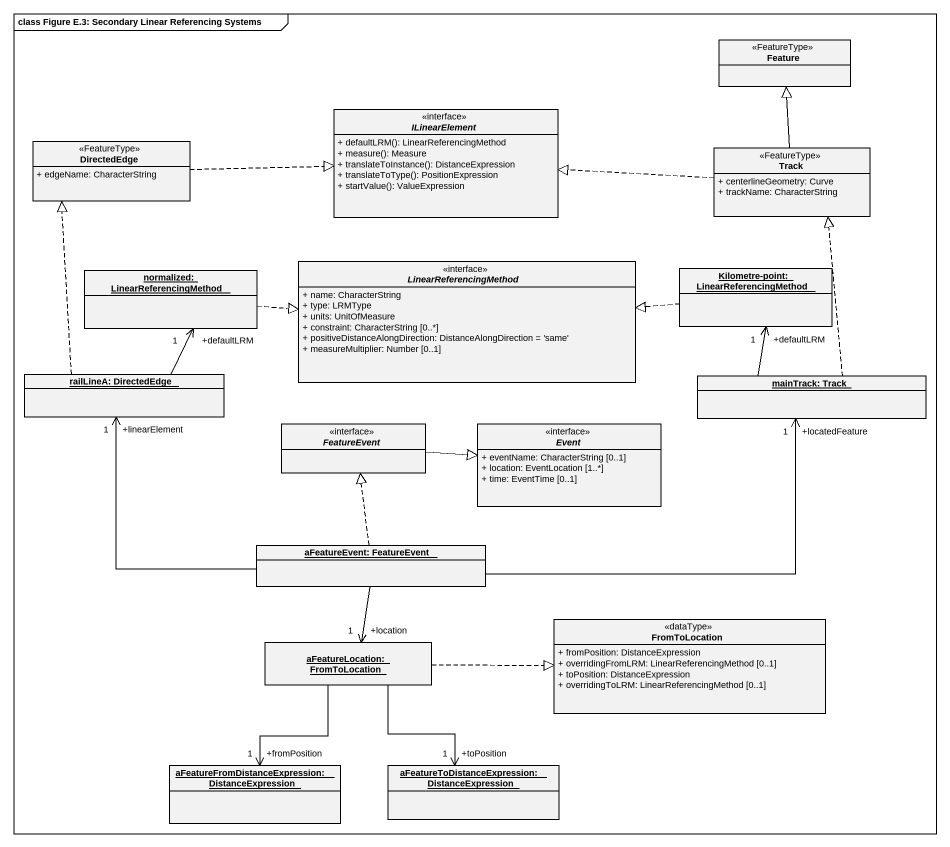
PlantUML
@startuml
mainframe class Figure E.3: Secondary Linear Referencing Systems
hide circle
hide empty members
skinparam classAttributeIconSize 0
class Feature <<FeatureType>>
class DirectedEdge <<FeatureType>> {
  + edgeName: CharacterString
}
interface ILinearElement {
  + defaultLRM(): LinearReferencingMethod
  + measure(): Measure
  + translateToInstance(): DistanceExpression
  + translateToType(): PositionExpression
  + startValue(): ValueExpression
}
class Track <<FeatureType>> {
  + centerlineGeometry: Curve
  + trackName: CharacterString
}
object "normalized: LinearReferencingMethod" as normalized
interface LinearReferencingMethod {
  + name: CharacterString
  + type: LRMType
  + units: UnitOfMeasure
  + constraint: CharacterString [0..*]
  + positiveDistanceAlongDirection: DistanceAlongDirection = 'same'
  + measureMultiplier: Number [0..1]
}
object "Kilometre-point: LinearReferencingMethod" as Kilometre_point
object "railLineA: DirectedEdge" as railLineA_DirectedEdge
object "mainTrack: Track" as mainTrack_Track
interface FeatureEvent
interface Event {
  + eventName: CharacterString [0..1]
  + location: EventLocation [1..*]
  + time: EventTime [0..1]
}
object "aFeatureEvent: FeatureEvent" as aFeatureEvent_FeatureEvent
object "aFeatureLocation: FromToLocation" as aFeatureLocation
class FromToLocation <<dataType>> {
  + fromPosition: DistanceExpression
  + overridingFromLRM: LinearReferencingMethod [0..1]
  + toPosition: DistanceExpression
  + overridingToLRM: LinearReferencingMethod [0..1]
}
object "aFeatureFromDistanceExpression:DistanceExpression" as aFeatureFromDistanceExpressi
object "aFeatureToDistanceExpression: DistanceExpression" as aFeatureToDistanceExpression
DirectedEdge .right.|> ILinearElement
Track -up-|> Feature
Track .left.|> ILinearElement
normalized .right.|> LinearReferencingMethod
Kilometre_point .left.|> LinearReferencingMethod
railLineA_DirectedEdge .up.|> DirectedEdge
railLineA_DirectedEdge -up-> "+defaultLRM\n1" normalized
mainTrack_Track .up.|> Track
mainTrack_Track -up-> "+defaultLRM\n1" Kilometre_point
FeatureEvent -right-|> Event
aFeatureEvent_FeatureEvent -up-> "+linearElement\n1" railLineA_DirectedEdge
aFeatureEvent_FeatureEvent -right-> "+locatedFeature\n1" mainTrack_Track
aFeatureEvent_FeatureEvent .up.|> FeatureEvent
aFeatureEvent_FeatureEvent --> "+location\n1" aFeatureLocation
aFeatureLocation .right.|> FromToLocation
aFeatureLocation --> "+fromPosition\n1" aFeatureFromDistanceExpressi
aFeatureLocation --> "+toPosition\n1" aFeatureToDistanceExpression
@enduml
